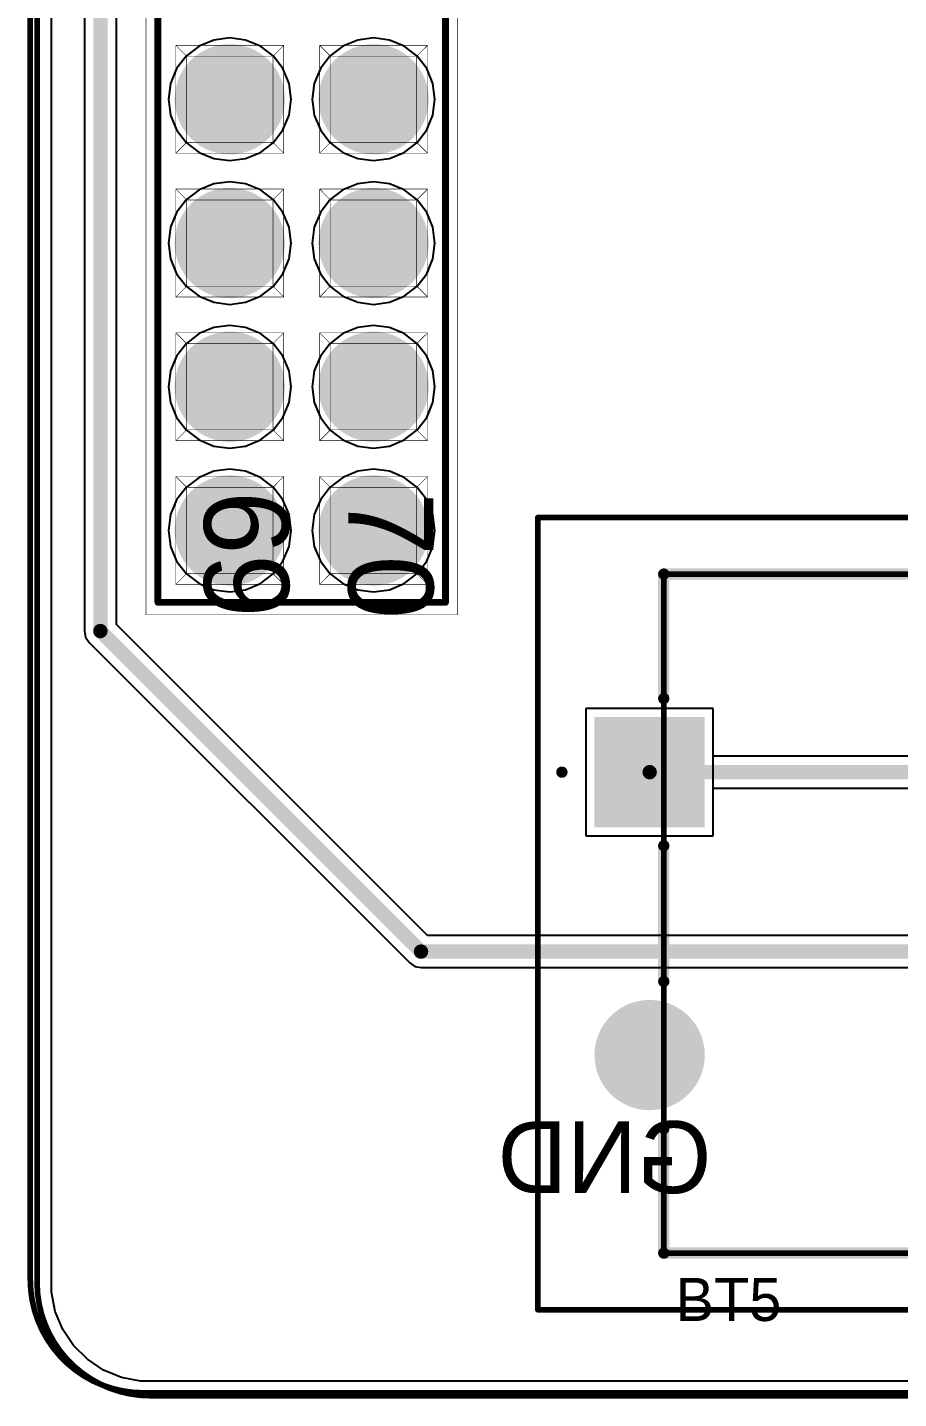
# Model space of a CAD drawing. Header units: millimetres. Extents: x 307 to 423, y 231 to 400.
# Drawn here: x 338.73 to 354.12, y 230.65 to 254.88 of the extents above; entities that cross this region are included whole.
import ezdxf

# ---------------------------------------------------------------- set-up
doc = ezdxf.new("R2010")
doc.units = ezdxf.units.MM
for name, color, linetype in [('BottomLayer', 5, 'Continuous'), ('BottomOverlay', 54, 'Continuous'), ('BottomSolder', 6, 'Continuous'), ('Mechanical1', 6, 'Continuous'), ('Mechanical14', 56, 'Continuous'), ('Mechanical15', 56, 'Continuous'), ('Mechanical16', 56, 'Continuous'), ('Mechanical20', 56, 'Continuous'), ('MidLayer1', 16, 'Continuous'), ('MidLayer2', 76, 'Continuous'), ('MultiLayer', 9, 'Continuous'), ('PadHoleLayer', 156, 'Continuous'), ('TopLayer', 1, 'Continuous'), ('TopOverlay', 2, 'Continuous'), ('TopSolder', 216, 'Continuous')]:
    doc.layers.add(name, color=color, linetype=linetype)

# ---------------------------------------------------------------- blocks, each defined once
blk = doc.blocks.new('CON_SAMTEC_TSW_135_07_X_D_468')
at = {"layer": 'BottomLayer', "const_width": 0.925}
for points in [[(35.098, 1.27, 1), (36.022, 1.27, 1)], [(37.638, 1.27, 1), (38.562, 1.27, 1)], [(40.178, 1.27, 1), (41.102, 1.27, 1)], [(42.718, 1.27, 1), (43.642, 1.27, 1)], [(35.098, -1.27, 1), (36.022, -1.27, 1)], [(37.638, -1.27, 1), (38.562, -1.27, 1)], [(40.178, -1.27, 1), (41.102, -1.27, 1)], [(42.718, -1.27, 1), (43.642, -1.27, 1)]]:
    blk.add_lwpolyline(points, format="xyb", close=True, dxfattribs=at)
at = {"layer": 'BottomSolder', "const_width": 0.975}
for points in [[(35.073, 1.27, 1), (36.047, 1.27, 1)], [(37.613, 1.27, 1), (38.587, 1.27, 1)], [(40.153, 1.27, 1), (41.127, 1.27, 1)], [(42.693, 1.27, 1), (43.667, 1.27, 1)], [(35.073, -1.27, 1), (36.047, -1.27, 1)], [(37.613, -1.27, 1), (38.587, -1.27, 1)], [(40.153, -1.27, 1), (41.127, -1.27, 1)], [(42.693, -1.27, 1), (43.667, -1.27, 1)]]:
    blk.add_lwpolyline(points, format="xyb", close=True, dxfattribs=at)
at = {"layer": 'Mechanical14', "const_width": 0.01}
for points in [[(44.45, 2.54), (-44.45, 2.54)], [(44.45, -2.54), (44.45, 2.54)], [(34.608, 0.318), (34.608, 2.223)], [(34.798, 2.032), (34.608, 2.223)], [(36.513, 2.223), (34.608, 2.223)], [(36.322, 2.032), (36.513, 2.223)], [(36.513, 0.318), (36.513, 2.223)], [(37.147, 0.318), (37.147, 2.223)], [(39.053, 2.223), (37.147, 2.223)], [(37.338, 2.032), (37.147, 2.223)], [(38.862, 2.032), (39.053, 2.223)], [(39.053, 0.318), (39.053, 2.223)], [(39.688, 0.318), (39.688, 2.223)], [(39.878, 2.032), (39.688, 2.223)], [(41.592, 2.223), (39.688, 2.223)], [(41.402, 2.032), (41.592, 2.223)], [(41.592, 0.318), (41.592, 2.223)], [(42.227, 0.318), (42.227, 2.223)], [(44.133, 2.223), (42.227, 2.223)], [(42.418, 2.032), (42.227, 2.223)], [(43.942, 2.032), (44.133, 2.223)], [(44.133, 0.318), (44.133, 2.223)], [(34.798, 0.508), (34.798, 2.032)], [(36.322, 2.032), (34.798, 2.032)], [(36.322, 0.508), (36.322, 2.032)], [(37.338, 0.508), (37.338, 2.032)], [(38.862, 2.032), (37.338, 2.032)], [(38.862, 0.508), (38.862, 2.032)], [(41.402, 2.032), (39.878, 2.032)], [(39.878, 0.508), (39.878, 2.032)], [(41.402, 0.508), (41.402, 2.032)], [(43.942, 2.032), (42.418, 2.032)], [(42.418, 0.508), (42.418, 2.032)], [(43.942, 0.508), (43.942, 2.032)], [(34.608, 0.318), (34.798, 0.508)], [(36.322, 0.508), (34.798, 0.508)], [(36.513, 0.318), (36.322, 0.508)], [(37.147, 0.318), (37.338, 0.508)], [(38.862, 0.508), (37.338, 0.508)], [(39.053, 0.318), (38.862, 0.508)], [(39.688, 0.318), (39.878, 0.508)], [(41.402, 0.508), (39.878, 0.508)], [(41.592, 0.318), (41.402, 0.508)], [(42.227, 0.318), (42.418, 0.508)], [(43.942, 0.508), (42.418, 0.508)], [(44.133, 0.318), (43.942, 0.508)], [(36.513, 0.318), (34.608, 0.318)], [(39.053, 0.318), (37.147, 0.318)], [(41.592, 0.318), (39.688, 0.318)], [(44.133, 0.318), (42.227, 0.318)], [(34.608, -2.223), (34.608, -0.318)], [(34.798, -0.508), (34.608, -0.318)], [(36.513, -0.318), (34.608, -0.318)], [(36.322, -0.508), (36.513, -0.318)], [(36.513, -2.223), (36.513, -0.318)], [(37.147, -2.223), (37.147, -0.318)], [(37.338, -0.508), (37.147, -0.318)], [(39.053, -0.318), (37.147, -0.318)], [(38.862, -0.508), (39.053, -0.318)], [(39.053, -2.223), (39.053, -0.318)], [(39.688, -2.223), (39.688, -0.318)], [(39.878, -0.508), (39.688, -0.318)], [(41.592, -0.318), (39.688, -0.318)], [(41.402, -0.508), (41.592, -0.318)], [(41.592, -2.223), (41.592, -0.318)], [(42.227, -2.223), (42.227, -0.318)], [(42.418, -0.508), (42.227, -0.318)], [(44.133, -0.318), (42.227, -0.318)], [(43.942, -0.508), (44.133, -0.318)], [(44.133, -2.223), (44.133, -0.318)], [(34.798, -2.032), (34.798, -0.508)], [(36.322, -0.508), (34.798, -0.508)], [(36.322, -2.032), (36.322, -0.508)], [(37.338, -2.032), (37.338, -0.508)], [(38.862, -0.508), (37.338, -0.508)], [(38.862, -2.032), (38.862, -0.508)], [(41.402, -0.508), (39.878, -0.508)], [(39.878, -2.032), (39.878, -0.508)], [(41.402, -2.032), (41.402, -0.508)], [(42.418, -2.032), (42.418, -0.508)], [(43.942, -0.508), (42.418, -0.508)], [(43.942, -2.032), (43.942, -0.508)], [(34.608, -2.223), (34.798, -2.032)], [(36.322, -2.032), (34.798, -2.032)], [(36.513, -2.223), (36.322, -2.032)], [(37.147, -2.223), (37.338, -2.032)], [(38.862, -2.032), (37.338, -2.032)], [(39.053, -2.223), (38.862, -2.032)], [(39.688, -2.223), (39.878, -2.032)], [(41.402, -2.032), (39.878, -2.032)], [(41.592, -2.223), (41.402, -2.032)], [(42.227, -2.223), (42.418, -2.032)], [(43.942, -2.032), (42.418, -2.032)], [(44.133, -2.223), (43.942, -2.032)], [(36.513, -2.223), (34.608, -2.223)], [(39.053, -2.223), (37.147, -2.223)], [(41.592, -2.223), (39.688, -2.223)], [(44.133, -2.223), (42.227, -2.223)], [(44.45, -2.54), (-44.45, -2.54)]]:
    blk.add_lwpolyline(points, dxfattribs=at)
at = {"layer": 'Mechanical14', "const_width": 0.005}
for points in [[(44.448, 2.54, 1), (44.452, 2.54, 1)], [(44.448, 2.54, 1), (44.452, 2.54, 1)], [(34.605, 2.223, 1), (34.61, 2.223, 1)], [(34.605, 2.223, 1), (34.61, 2.223, 1)], [(34.605, 2.223, 1), (34.61, 2.223, 1)], [(36.51, 2.223, 1), (36.515, 2.223, 1)], [(36.51, 2.223, 1), (36.515, 2.223, 1)], [(36.51, 2.223, 1), (36.515, 2.223, 1)], [(37.145, 2.223, 1), (37.15, 2.223, 1)], [(37.145, 2.223, 1), (37.15, 2.223, 1)], [(37.145, 2.223, 1), (37.15, 2.223, 1)], [(39.05, 2.223, 1), (39.055, 2.223, 1)], [(39.05, 2.223, 1), (39.055, 2.223, 1)], [(39.05, 2.223, 1), (39.055, 2.223, 1)], [(39.685, 2.223, 1), (39.69, 2.223, 1)], [(39.685, 2.223, 1), (39.69, 2.223, 1)], [(39.685, 2.223, 1), (39.69, 2.223, 1)], [(41.59, 2.223, 1), (41.595, 2.223, 1)], [(41.59, 2.223, 1), (41.595, 2.223, 1)], [(41.59, 2.223, 1), (41.595, 2.223, 1)], [(42.225, 2.223, 1), (42.23, 2.223, 1)], [(42.225, 2.223, 1), (42.23, 2.223, 1)], [(42.225, 2.223, 1), (42.23, 2.223, 1)], [(44.13, 2.223, 1), (44.135, 2.223, 1)], [(44.13, 2.223, 1), (44.135, 2.223, 1)], [(44.13, 2.223, 1), (44.135, 2.223, 1)], [(34.796, 2.032, 1), (34.8, 2.032, 1)], [(34.796, 2.032, 1), (34.8, 2.032, 1)], [(34.796, 2.032, 1), (34.8, 2.032, 1)], [(36.32, 2.032, 1), (36.324, 2.032, 1)], [(36.32, 2.032, 1), (36.324, 2.032, 1)], [(36.32, 2.032, 1), (36.324, 2.032, 1)], [(37.336, 2.032, 1), (37.34, 2.032, 1)], [(37.336, 2.032, 1), (37.34, 2.032, 1)], [(37.336, 2.032, 1), (37.34, 2.032, 1)], [(38.86, 2.032, 1), (38.864, 2.032, 1)], [(38.86, 2.032, 1), (38.864, 2.032, 1)], [(38.86, 2.032, 1), (38.864, 2.032, 1)], [(39.876, 2.032, 1), (39.88, 2.032, 1)], [(39.876, 2.032, 1), (39.88, 2.032, 1)], [(39.876, 2.032, 1), (39.88, 2.032, 1)], [(41.4, 2.032, 1), (41.404, 2.032, 1)], [(41.4, 2.032, 1), (41.404, 2.032, 1)], [(41.4, 2.032, 1), (41.404, 2.032, 1)], [(42.416, 2.032, 1), (42.42, 2.032, 1)], [(42.416, 2.032, 1), (42.42, 2.032, 1)], [(42.416, 2.032, 1), (42.42, 2.032, 1)], [(43.94, 2.032, 1), (43.944, 2.032, 1)], [(43.94, 2.032, 1), (43.944, 2.032, 1)], [(43.94, 2.032, 1), (43.944, 2.032, 1)], [(34.796, 0.508, 1), (34.8, 0.508, 1)], [(34.796, 0.508, 1), (34.8, 0.508, 1)], [(34.796, 0.508, 1), (34.8, 0.508, 1)], [(36.32, 0.508, 1), (36.324, 0.508, 1)], [(36.32, 0.508, 1), (36.324, 0.508, 1)], [(36.32, 0.508, 1), (36.324, 0.508, 1)], [(37.336, 0.508, 1), (37.34, 0.508, 1)], [(37.336, 0.508, 1), (37.34, 0.508, 1)], [(37.336, 0.508, 1), (37.34, 0.508, 1)], [(38.86, 0.508, 1), (38.864, 0.508, 1)], [(38.86, 0.508, 1), (38.864, 0.508, 1)], [(38.86, 0.508, 1), (38.864, 0.508, 1)], [(39.876, 0.508, 1), (39.88, 0.508, 1)], [(39.876, 0.508, 1), (39.88, 0.508, 1)], [(39.876, 0.508, 1), (39.88, 0.508, 1)], [(41.4, 0.508, 1), (41.404, 0.508, 1)], [(41.4, 0.508, 1), (41.404, 0.508, 1)], [(41.4, 0.508, 1), (41.404, 0.508, 1)], [(42.416, 0.508, 1), (42.42, 0.508, 1)], [(42.416, 0.508, 1), (42.42, 0.508, 1)], [(42.416, 0.508, 1), (42.42, 0.508, 1)], [(43.94, 0.508, 1), (43.944, 0.508, 1)], [(43.94, 0.508, 1), (43.944, 0.508, 1)], [(43.94, 0.508, 1), (43.944, 0.508, 1)], [(34.605, 0.318, 1), (34.61, 0.318, 1)], [(34.605, 0.318, 1), (34.61, 0.318, 1)], [(34.605, 0.318, 1), (34.61, 0.318, 1)], [(36.51, 0.318, 1), (36.515, 0.318, 1)], [(36.51, 0.318, 1), (36.515, 0.318, 1)], [(36.51, 0.318, 1), (36.515, 0.318, 1)], [(37.145, 0.318, 1), (37.15, 0.318, 1)], [(37.145, 0.318, 1), (37.15, 0.318, 1)], [(37.145, 0.318, 1), (37.15, 0.318, 1)], [(39.05, 0.318, 1), (39.055, 0.318, 1)], [(39.05, 0.318, 1), (39.055, 0.318, 1)], [(39.05, 0.318, 1), (39.055, 0.318, 1)], [(39.685, 0.318, 1), (39.69, 0.318, 1)], [(39.685, 0.318, 1), (39.69, 0.318, 1)], [(39.685, 0.318, 1), (39.69, 0.318, 1)], [(41.59, 0.318, 1), (41.595, 0.318, 1)], [(41.59, 0.318, 1), (41.595, 0.318, 1)], [(41.59, 0.318, 1), (41.595, 0.318, 1)], [(42.225, 0.318, 1), (42.23, 0.318, 1)], [(42.225, 0.318, 1), (42.23, 0.318, 1)], [(42.225, 0.318, 1), (42.23, 0.318, 1)], [(44.13, 0.318, 1), (44.135, 0.318, 1)], [(44.13, 0.318, 1), (44.135, 0.318, 1)], [(44.13, 0.318, 1), (44.135, 0.318, 1)], [(34.605, -0.318, 1), (34.61, -0.318, 1)], [(34.605, -0.318, 1), (34.61, -0.318, 1)], [(34.605, -0.318, 1), (34.61, -0.318, 1)], [(36.51, -0.318, 1), (36.515, -0.318, 1)], [(36.51, -0.318, 1), (36.515, -0.318, 1)], [(36.51, -0.318, 1), (36.515, -0.318, 1)], [(37.145, -0.318, 1), (37.15, -0.318, 1)], [(37.145, -0.318, 1), (37.15, -0.318, 1)], [(37.145, -0.318, 1), (37.15, -0.318, 1)], [(39.05, -0.318, 1), (39.055, -0.318, 1)], [(39.05, -0.318, 1), (39.055, -0.318, 1)], [(39.05, -0.318, 1), (39.055, -0.318, 1)], [(39.685, -0.318, 1), (39.69, -0.318, 1)], [(39.685, -0.318, 1), (39.69, -0.318, 1)], [(39.685, -0.318, 1), (39.69, -0.318, 1)], [(41.59, -0.318, 1), (41.595, -0.318, 1)], [(41.59, -0.318, 1), (41.595, -0.318, 1)], [(41.59, -0.318, 1), (41.595, -0.318, 1)], [(42.225, -0.318, 1), (42.23, -0.318, 1)], [(42.225, -0.318, 1), (42.23, -0.318, 1)], [(42.225, -0.318, 1), (42.23, -0.318, 1)], [(44.13, -0.318, 1), (44.135, -0.318, 1)], [(44.13, -0.318, 1), (44.135, -0.318, 1)], [(44.13, -0.318, 1), (44.135, -0.318, 1)], [(34.796, -0.508, 1), (34.8, -0.508, 1)], [(34.796, -0.508, 1), (34.8, -0.508, 1)], [(34.796, -0.508, 1), (34.8, -0.508, 1)], [(36.32, -0.508, 1), (36.324, -0.508, 1)], [(36.32, -0.508, 1), (36.324, -0.508, 1)], [(36.32, -0.508, 1), (36.324, -0.508, 1)], [(37.336, -0.508, 1), (37.34, -0.508, 1)], [(37.336, -0.508, 1), (37.34, -0.508, 1)], [(37.336, -0.508, 1), (37.34, -0.508, 1)], [(38.86, -0.508, 1), (38.864, -0.508, 1)], [(38.86, -0.508, 1), (38.864, -0.508, 1)], [(38.86, -0.508, 1), (38.864, -0.508, 1)], [(39.876, -0.508, 1), (39.88, -0.508, 1)], [(39.876, -0.508, 1), (39.88, -0.508, 1)], [(39.876, -0.508, 1), (39.88, -0.508, 1)], [(41.4, -0.508, 1), (41.404, -0.508, 1)], [(41.4, -0.508, 1), (41.404, -0.508, 1)], [(41.4, -0.508, 1), (41.404, -0.508, 1)], [(42.416, -0.508, 1), (42.42, -0.508, 1)], [(42.416, -0.508, 1), (42.42, -0.508, 1)], [(42.416, -0.508, 1), (42.42, -0.508, 1)], [(43.94, -0.508, 1), (43.944, -0.508, 1)], [(43.94, -0.508, 1), (43.944, -0.508, 1)], [(43.94, -0.508, 1), (43.944, -0.508, 1)], [(34.796, -2.032, 1), (34.8, -2.032, 1)], [(34.796, -2.032, 1), (34.8, -2.032, 1)], [(34.796, -2.032, 1), (34.8, -2.032, 1)], [(36.32, -2.032, 1), (36.324, -2.032, 1)], [(36.32, -2.032, 1), (36.324, -2.032, 1)], [(36.32, -2.032, 1), (36.324, -2.032, 1)], [(37.336, -2.032, 1), (37.34, -2.032, 1)], [(37.336, -2.032, 1), (37.34, -2.032, 1)], [(37.336, -2.032, 1), (37.34, -2.032, 1)], [(38.86, -2.032, 1), (38.864, -2.032, 1)], [(38.86, -2.032, 1), (38.864, -2.032, 1)], [(38.86, -2.032, 1), (38.864, -2.032, 1)], [(39.876, -2.032, 1), (39.88, -2.032, 1)], [(39.876, -2.032, 1), (39.88, -2.032, 1)], [(39.876, -2.032, 1), (39.88, -2.032, 1)], [(41.4, -2.032, 1), (41.404, -2.032, 1)], [(41.4, -2.032, 1), (41.404, -2.032, 1)], [(41.4, -2.032, 1), (41.404, -2.032, 1)], [(42.416, -2.032, 1), (42.42, -2.032, 1)], [(42.416, -2.032, 1), (42.42, -2.032, 1)], [(42.416, -2.032, 1), (42.42, -2.032, 1)], [(43.94, -2.032, 1), (43.944, -2.032, 1)], [(43.94, -2.032, 1), (43.944, -2.032, 1)], [(43.94, -2.032, 1), (43.944, -2.032, 1)], [(34.605, -2.223, 1), (34.61, -2.223, 1)], [(34.605, -2.223, 1), (34.61, -2.223, 1)], [(34.605, -2.223, 1), (34.61, -2.223, 1)], [(36.51, -2.223, 1), (36.515, -2.223, 1)], [(36.51, -2.223, 1), (36.515, -2.223, 1)], [(36.51, -2.223, 1), (36.515, -2.223, 1)], [(37.145, -2.223, 1), (37.15, -2.223, 1)], [(37.145, -2.223, 1), (37.15, -2.223, 1)], [(37.145, -2.223, 1), (37.15, -2.223, 1)], [(39.05, -2.223, 1), (39.055, -2.223, 1)], [(39.05, -2.223, 1), (39.055, -2.223, 1)], [(39.05, -2.223, 1), (39.055, -2.223, 1)], [(39.685, -2.223, 1), (39.69, -2.223, 1)], [(39.685, -2.223, 1), (39.69, -2.223, 1)], [(39.685, -2.223, 1), (39.69, -2.223, 1)], [(41.59, -2.223, 1), (41.595, -2.223, 1)], [(41.59, -2.223, 1), (41.595, -2.223, 1)], [(41.59, -2.223, 1), (41.595, -2.223, 1)], [(42.225, -2.223, 1), (42.23, -2.223, 1)], [(42.225, -2.223, 1), (42.23, -2.223, 1)], [(42.225, -2.223, 1), (42.23, -2.223, 1)], [(44.13, -2.223, 1), (44.135, -2.223, 1)], [(44.13, -2.223, 1), (44.135, -2.223, 1)], [(44.13, -2.223, 1), (44.135, -2.223, 1)], [(44.448, -2.54, 1), (44.452, -2.54, 1)], [(44.448, -2.54, 1), (44.452, -2.54, 1)]]:
    blk.add_lwpolyline(points, format="xyb", close=True, dxfattribs=at)
at = {"layer": 'Mechanical16', "const_width": 0.01}
for points in [[(44.67, 2.75), (-44.67, 2.75)], [(44.67, -2.75), (44.67, 2.75)], [(44.67, -2.75), (-44.67, -2.75)]]:
    blk.add_lwpolyline(points, dxfattribs=at)
at = {"layer": 'Mechanical16', "const_width": 0.005}
for points in [[(44.668, 2.75, 1), (44.672, 2.75, 1)], [(44.668, 2.75, 1), (44.672, 2.75, 1)], [(44.668, -2.75, 1), (44.672, -2.75, 1)], [(44.668, -2.75, 1), (44.672, -2.75, 1)]]:
    blk.add_lwpolyline(points, format="xyb", close=True, dxfattribs=at)
at = {"layer": 'MidLayer1', "const_width": 0.925}
for points in [[(35.098, 1.27, 1), (36.022, 1.27, 1)], [(37.638, 1.27, 1), (38.562, 1.27, 1)], [(40.178, 1.27, 1), (41.102, 1.27, 1)], [(42.718, 1.27, 1), (43.642, 1.27, 1)], [(35.098, -1.27, 1), (36.022, -1.27, 1)], [(37.638, -1.27, 1), (38.562, -1.27, 1)], [(40.178, -1.27, 1), (41.102, -1.27, 1)], [(42.718, -1.27, 1), (43.642, -1.27, 1)]]:
    blk.add_lwpolyline(points, format="xyb", close=True, dxfattribs=at)
at = {"layer": 'MidLayer2', "const_width": 0.925}
for points in [[(35.098, 1.27, 1), (36.022, 1.27, 1)], [(37.638, 1.27, 1), (38.562, 1.27, 1)], [(40.178, 1.27, 1), (41.102, 1.27, 1)], [(42.718, 1.27, 1), (43.642, 1.27, 1)], [(35.098, -1.27, 1), (36.022, -1.27, 1)], [(37.638, -1.27, 1), (38.562, -1.27, 1)], [(40.178, -1.27, 1), (41.102, -1.27, 1)], [(42.718, -1.27, 1), (43.642, -1.27, 1)]]:
    blk.add_lwpolyline(points, format="xyb", close=True, dxfattribs=at)
at = {"layer": 'MultiLayer', "const_width": 0.925}
for points in [[(35.098, 1.27, 1), (36.022, 1.27, 1)], [(37.638, 1.27, 1), (38.562, 1.27, 1)], [(40.178, 1.27, 1), (41.102, 1.27, 1)], [(42.718, 1.27, 1), (43.642, 1.27, 1)], [(35.098, -1.27, 1), (36.022, -1.27, 1)], [(37.638, -1.27, 1), (38.562, -1.27, 1)], [(40.178, -1.27, 1), (41.102, -1.27, 1)], [(42.718, -1.27, 1), (43.642, -1.27, 1)]]:
    blk.add_lwpolyline(points, format="xyb", close=True, dxfattribs=at)
at = {"layer": 'PadHoleLayer', "const_width": 0.5}
for points in [[(35.31, 1.27, 1), (35.81, 1.27, 1)], [(37.85, 1.27, 1), (38.35, 1.27, 1)], [(40.39, 1.27, 1), (40.89, 1.27, 1)], [(42.93, 1.27, 1), (43.43, 1.27, 1)], [(35.31, -1.27, 1), (35.81, -1.27, 1)], [(37.85, -1.27, 1), (38.35, -1.27, 1)], [(40.39, -1.27, 1), (40.89, -1.27, 1)], [(42.93, -1.27, 1), (43.43, -1.27, 1)]]:
    blk.add_lwpolyline(points, format="xyb", close=True, dxfattribs=at)
at = {"layer": 'TopLayer', "const_width": 0.925}
for points in [[(35.098, 1.27, 1), (36.022, 1.27, 1)], [(37.638, 1.27, 1), (38.562, 1.27, 1)], [(40.178, 1.27, 1), (41.102, 1.27, 1)], [(42.718, 1.27, 1), (43.642, 1.27, 1)], [(35.098, -1.27, 1), (36.022, -1.27, 1)], [(37.638, -1.27, 1), (38.562, -1.27, 1)], [(40.178, -1.27, 1), (41.102, -1.27, 1)], [(42.718, -1.27, 1), (43.642, -1.27, 1)]]:
    blk.add_lwpolyline(points, format="xyb", close=True, dxfattribs=at)
at = {"layer": 'TopOverlay', "const_width": 0.12}
for points in [[(44.45, 2.54), (-44.45, 2.54)], [(44.45, -2.54), (44.45, 2.54)], [(44.45, -2.54), (-44.45, -2.54)]]:
    blk.add_lwpolyline(points, dxfattribs=at)
at = {"layer": 'TopOverlay', "const_width": 0.06}
for points in [[(44.42, 2.54, 1), (44.48, 2.54, 1)], [(44.42, 2.54, 1), (44.48, 2.54, 1)], [(44.42, -2.54, 1), (44.48, -2.54, 1)], [(44.42, -2.54, 1), (44.48, -2.54, 1)]]:
    blk.add_lwpolyline(points, format="xyb", close=True, dxfattribs=at)
at = {"layer": 'TopSolder', "const_width": 0.975}
for points in [[(35.073, 1.27, 1), (36.047, 1.27, 1)], [(37.613, 1.27, 1), (38.587, 1.27, 1)], [(40.153, 1.27, 1), (41.127, 1.27, 1)], [(42.693, 1.27, 1), (43.667, 1.27, 1)], [(35.073, -1.27, 1), (36.047, -1.27, 1)], [(37.613, -1.27, 1), (38.587, -1.27, 1)], [(40.153, -1.27, 1), (41.127, -1.27, 1)], [(42.693, -1.27, 1), (43.667, -1.27, 1)]]:
    blk.add_lwpolyline(points, format="xyb", close=True, dxfattribs=at)
at = {"layer": 'Mechanical14'}
for s, p in [('70', (42.51, 0.825)), ('69', (42.485, -1.725))]:
    blk.add_text(s, height=1.5, dxfattribs=at).set_placement(p)
blk = doc.blocks.new('TS14121260BK260SCRD_476')
at = {"layer": 'BottomLayer', "const_width": 0.975}
blk.add_lwpolyline([(-0.487, -5, 1), (0.487, -5, 1)], format="xyb", close=True, dxfattribs=at)
at = {"layer": 'BottomLayer'}
blk.add_solid([(-0.975, -0.975), (0.975, -0.975), (-0.975, 0.975), (0.975, 0.975)], dxfattribs=at)
at = {"layer": 'BottomSolder', "const_width": 0.975}
blk.add_lwpolyline([(-0.487, -5, 1), (0.487, -5, 1)], format="xyb", close=True, dxfattribs=at)
at = {"layer": 'BottomSolder'}
blk.add_solid([(-0.975, -0.975), (0.975, -0.975), (-0.975, 0.975), (0.975, 0.975)], dxfattribs=at)
at = {"layer": 'Mechanical15', "const_width": 0.1}
for points in [[(0.25, -8.5), (0.25, 3.5)], [(0.25, 3.5), (12.25, 3.5)], [(0.25, -8.5), (12.25, -8.5)]]:
    blk.add_lwpolyline(points, dxfattribs=at)
at = {"layer": 'Mechanical15', "const_width": 0.05}
for points in [[(0.225, 3.5, 1), (0.275, 3.5, 1)], [(0.225, 3.5, 1), (0.275, 3.5, 1)], [(0.225, -8.5, 1), (0.275, -8.5, 1)], [(0.225, -8.5, 1), (0.275, -8.5, 1)]]:
    blk.add_lwpolyline(points, format="xyb", close=True, dxfattribs=at)
at = {"layer": 'Mechanical20', "const_width": 0.1}
for points in [[(-1.975, -9.5), (-1.975, 4.5)], [(-1.975, 4.5), (14.475, 4.5)], [(-1.975, -9.5), (14.475, -9.5)]]:
    blk.add_lwpolyline(points, dxfattribs=at)
at = {"layer": 'Mechanical20', "const_width": 0.05}
for points in [[(-2, 4.5, 1), (-1.95, 4.5, 1)], [(-2, 4.5, 1), (-1.95, 4.5, 1)], [(-2, -9.5, 1), (-1.95, -9.5, 1)], [(-2, -9.5, 1), (-1.95, -9.5, 1)]]:
    blk.add_lwpolyline(points, format="xyb", close=True, dxfattribs=at)
at = {"layer": 'MidLayer1', "const_width": 0.975}
blk.add_lwpolyline([(-0.487, -5, 1), (0.487, -5, 1)], format="xyb", close=True, dxfattribs=at)
at = {"layer": 'MidLayer1'}
blk.add_solid([(-0.975, -0.975), (0.975, -0.975), (-0.975, 0.975), (0.975, 0.975)], dxfattribs=at)
at = {"layer": 'MidLayer2', "const_width": 0.975}
blk.add_lwpolyline([(-0.487, -5, 1), (0.487, -5, 1)], format="xyb", close=True, dxfattribs=at)
at = {"layer": 'MidLayer2'}
blk.add_solid([(-0.975, -0.975), (0.975, -0.975), (-0.975, 0.975), (0.975, 0.975)], dxfattribs=at)
at = {"layer": 'MultiLayer', "const_width": 0.975}
blk.add_lwpolyline([(-0.487, -5, 1), (0.487, -5, 1)], format="xyb", close=True, dxfattribs=at)
at = {"layer": 'MultiLayer'}
blk.add_solid([(-0.975, -0.975), (0.975, -0.975), (-0.975, 0.975), (0.975, 0.975)], dxfattribs=at)
at = {"layer": 'PadHoleLayer', "const_width": 0.65}
for points in [[(-0.325, 0, 1), (0.325, 0, 1)], [(-0.325, -5, 1), (0.325, -5, 1)]]:
    blk.add_lwpolyline(points, format="xyb", close=True, dxfattribs=at)
at = {"layer": 'TopLayer', "const_width": 0.975}
blk.add_lwpolyline([(-0.487, -5, 1), (0.487, -5, 1)], format="xyb", close=True, dxfattribs=at)
at = {"layer": 'TopLayer'}
blk.add_solid([(-0.975, -0.975), (0.975, -0.975), (-0.975, 0.975), (0.975, 0.975)], dxfattribs=at)
at = {"layer": 'TopOverlay', "const_width": 0.2}
for points in [[(0.25, 1.3), (0.25, 3.5)], [(0.25, 3.5), (12.25, 3.5)], [(0.25, -3.7), (0.25, -1.3)], [(0.25, -8.5), (0.25, -6.3)], [(0.25, -8.5), (12.25, -8.5)]]:
    blk.add_lwpolyline(points, dxfattribs=at)
at = {"layer": 'TopOverlay'}
for points, const_width in [([(0.2, 3.5, 1), (0.3, 3.5, 1)], 0.1), ([(0.2, 3.5, 1), (0.3, 3.5, 1)], 0.1), ([(0.2, 1.3, 1), (0.3, 1.3, 1)], 0.1), ([(-1.625, 0, 1), (-1.575, 0, 1)], 0.05), ([(-1.625, 0, 1), (-1.575, 0, 1)], 0.05), ([(-1.525, 0, 1), (-1.475, 0, 1)], 0.05), ([(-1.525, 0, 1), (-1.475, 0, 1)], 0.05), ([(0.2, -1.3, 1), (0.3, -1.3, 1)], 0.1), ([(0.2, -3.7, 1), (0.3, -3.7, 1)], 0.1), ([(0.2, -6.3, 1), (0.3, -6.3, 1)], 0.1), ([(0.2, -8.5, 1), (0.3, -8.5, 1)], 0.1), ([(0.2, -8.5, 1), (0.3, -8.5, 1)], 0.1)]:
    blk.add_lwpolyline(points, format="xyb", close=True, dxfattribs=dict(at, const_width=const_width))
at = {"layer": 'TopOverlay', "const_width": 0.1}
for points in [[(-1.6, 0, -1), (-1.5, 0)], [(-1.5, 0, -1), (-1.6, 0)]]:
    blk.add_lwpolyline(points, format="xyb", dxfattribs=at)
at = {"layer": 'TopSolder', "const_width": 0.975}
blk.add_lwpolyline([(-0.487, -5, 1), (0.487, -5, 1)], format="xyb", close=True, dxfattribs=at)
at = {"layer": 'TopSolder'}
blk.add_solid([(-0.975, -0.975), (0.975, -0.975), (-0.975, 0.975), (0.975, 0.975)], dxfattribs=at)

msp = doc.modelspace()

# ---------------------------------------------------------------- linework, layer by layer
at = {"layer": 'BottomLayer'}
for p, q in [((339.155, 232.696), (339.155, 362.036)), ((342.304, 254.691), (342.023, 254.654)), ((342.584, 254.654), (342.304, 254.691)), ((344.844, 254.691), (344.563, 254.654)), ((345.124, 254.654), (344.844, 254.691)), ((341.761, 254.546), (341.537, 254.373)), ((342.023, 254.654), (341.761, 254.546)), ((342.846, 254.546), (342.584, 254.654)), ((343.07, 254.373), (342.846, 254.546)), ((344.301, 254.546), (344.077, 254.373)), ((344.563, 254.654), (344.301, 254.546)), ((345.386, 254.546), (345.124, 254.654)), ((345.61, 254.373), (345.386, 254.546)), ((341.537, 254.373), (341.365, 254.149)), ((343.243, 254.149), (343.07, 254.373)), ((344.077, 254.373), (343.905, 254.149)), ((345.783, 254.149), (345.61, 254.373)), ((341.365, 254.149), (341.256, 253.887)), ((343.351, 253.887), (343.243, 254.149)), ((343.905, 254.149), (343.796, 253.887)), ((345.891, 253.887), (345.783, 254.149)), ((341.256, 253.887), (341.219, 253.607)), ((343.388, 253.607), (343.351, 253.887)), ((343.796, 253.887), (343.759, 253.607)), ((345.928, 253.607), (345.891, 253.887)), ((341.219, 253.607), (341.256, 253.326)), ((343.351, 253.326), (343.388, 253.607)), ((343.759, 253.607), (343.796, 253.326)), ((345.891, 253.326), (345.928, 253.607)), ((341.256, 253.326), (341.365, 253.065)), ((343.243, 253.065), (343.351, 253.326)), ((343.796, 253.326), (343.905, 253.065)), ((345.783, 253.065), (345.891, 253.326)), ((341.365, 253.065), (341.537, 252.84)), ((343.07, 252.84), (343.243, 253.065)), ((343.905, 253.065), (344.077, 252.84)), ((345.61, 252.84), (345.783, 253.065)), ((341.537, 252.84), (341.761, 252.668)), ((342.846, 252.668), (343.07, 252.84)), ((344.077, 252.84), (344.301, 252.668)), ((345.386, 252.668), (345.61, 252.84)), ((341.761, 252.668), (342.023, 252.559)), ((342.023, 252.559), (342.304, 252.523)), ((342.304, 252.523), (342.584, 252.559)), ((342.584, 252.559), (342.846, 252.668)), ((344.301, 252.668), (344.563, 252.559)), ((344.563, 252.559), (344.844, 252.523)), ((344.844, 252.523), (345.124, 252.559)), ((345.124, 252.559), (345.386, 252.668)), ((341.761, 252.006), (341.537, 251.833)), ((342.023, 252.114), (341.761, 252.006)), ((342.304, 252.151), (342.023, 252.114)), ((342.584, 252.114), (342.304, 252.151)), ((342.846, 252.006), (342.584, 252.114)), ((343.07, 251.833), (342.846, 252.006)), ((344.301, 252.006), (344.077, 251.833)), ((344.563, 252.114), (344.301, 252.006)), ((344.844, 252.151), (344.563, 252.114)), ((345.124, 252.114), (344.844, 252.151)), ((345.386, 252.006), (345.124, 252.114)), ((345.61, 251.833), (345.386, 252.006)), ((341.537, 251.833), (341.365, 251.609)), ((343.243, 251.609), (343.07, 251.833)), ((344.077, 251.833), (343.905, 251.609)), ((345.783, 251.609), (345.61, 251.833)), ((341.365, 251.609), (341.256, 251.347)), ((343.351, 251.347), (343.243, 251.609)), ((343.905, 251.609), (343.796, 251.347)), ((345.891, 251.347), (345.783, 251.609)), ((341.256, 251.347), (341.219, 251.067)), ((343.388, 251.067), (343.351, 251.347)), ((343.796, 251.347), (343.759, 251.067)), ((345.928, 251.067), (345.891, 251.347)), ((341.219, 251.067), (341.256, 250.786)), ((343.351, 250.786), (343.388, 251.067)), ((343.759, 251.067), (343.796, 250.786)), ((345.891, 250.786), (345.928, 251.067)), ((341.256, 250.786), (341.365, 250.525)), ((343.243, 250.525), (343.351, 250.786)), ((343.796, 250.786), (343.905, 250.525)), ((345.783, 250.525), (345.891, 250.786)), ((341.365, 250.525), (341.537, 250.3)), ((343.07, 250.3), (343.243, 250.525)), ((343.905, 250.525), (344.077, 250.3)), ((345.61, 250.3), (345.783, 250.525)), ((341.537, 250.3), (341.761, 250.128)), ((341.761, 250.128), (342.023, 250.019)), ((342.584, 250.019), (342.846, 250.128)), ((342.846, 250.128), (343.07, 250.3)), ((344.077, 250.3), (344.301, 250.128)), ((344.301, 250.128), (344.563, 250.019)), ((345.124, 250.019), (345.386, 250.128)), ((345.386, 250.128), (345.61, 250.3)), ((342.023, 250.019), (342.304, 249.983)), ((342.304, 249.983), (342.584, 250.019)), ((344.563, 250.019), (344.844, 249.983)), ((344.844, 249.983), (345.124, 250.019)), ((342.304, 249.611), (342.023, 249.574)), ((342.584, 249.574), (342.304, 249.611)), ((344.844, 249.611), (344.563, 249.574)), ((345.124, 249.574), (344.844, 249.611)), ((341.761, 249.466), (341.537, 249.293)), ((342.023, 249.574), (341.761, 249.466)), ((342.846, 249.466), (342.584, 249.574)), ((343.07, 249.293), (342.846, 249.466)), ((344.301, 249.466), (344.077, 249.293)), ((344.563, 249.574), (344.301, 249.466)), ((345.386, 249.466), (345.124, 249.574)), ((345.61, 249.293), (345.386, 249.466)), ((341.537, 249.293), (341.365, 249.069)), ((343.243, 249.069), (343.07, 249.293)), ((344.077, 249.293), (343.905, 249.069)), ((345.783, 249.069), (345.61, 249.293)), ((341.365, 249.069), (341.256, 248.807)), ((343.351, 248.807), (343.243, 249.069)), ((343.905, 249.069), (343.796, 248.807)), ((345.891, 248.807), (345.783, 249.069)), ((341.256, 248.807), (341.219, 248.527)), ((343.388, 248.527), (343.351, 248.807)), ((343.796, 248.807), (343.759, 248.527)), ((345.928, 248.527), (345.891, 248.807)), ((341.219, 248.527), (341.256, 248.246)), ((343.351, 248.246), (343.388, 248.527)), ((343.759, 248.527), (343.796, 248.246)), ((345.891, 248.246), (345.928, 248.527)), ((341.256, 248.246), (341.365, 247.985)), ((343.243, 247.985), (343.351, 248.246)), ((343.796, 248.246), (343.905, 247.985)), ((345.783, 247.985), (345.891, 248.246)), ((341.365, 247.985), (341.537, 247.76)), ((343.07, 247.76), (343.243, 247.985)), ((343.905, 247.985), (344.077, 247.76)), ((345.61, 247.76), (345.783, 247.985)), ((341.537, 247.76), (341.761, 247.588)), ((342.846, 247.588), (343.07, 247.76)), ((344.077, 247.76), (344.301, 247.588)), ((345.386, 247.588), (345.61, 247.76)), ((341.761, 247.588), (342.023, 247.479)), ((342.023, 247.479), (342.304, 247.443)), ((342.304, 247.443), (342.584, 247.479)), ((342.584, 247.479), (342.846, 247.588)), ((344.301, 247.588), (344.563, 247.479)), ((344.563, 247.479), (344.844, 247.443)), ((344.844, 247.443), (345.124, 247.479)), ((345.124, 247.479), (345.386, 247.588)), ((341.761, 246.926), (341.537, 246.753)), ((342.023, 247.034), (341.761, 246.926)), ((342.304, 247.071), (342.023, 247.034)), ((342.584, 247.034), (342.304, 247.071)), ((342.846, 246.926), (342.584, 247.034)), ((343.07, 246.753), (342.846, 246.926)), ((344.301, 246.926), (344.077, 246.753)), ((344.563, 247.034), (344.301, 246.926)), ((344.844, 247.071), (344.563, 247.034)), ((345.124, 247.034), (344.844, 247.071)), ((345.386, 246.926), (345.124, 247.034)), ((345.61, 246.753), (345.386, 246.926)), ((341.537, 246.753), (341.365, 246.529)), ((343.243, 246.529), (343.07, 246.753)), ((344.077, 246.753), (343.905, 246.529)), ((345.783, 246.529), (345.61, 246.753)), ((341.365, 246.529), (341.256, 246.267)), ((343.351, 246.267), (343.243, 246.529)), ((343.905, 246.529), (343.796, 246.267)), ((345.891, 246.267), (345.783, 246.529)), ((341.256, 246.267), (341.219, 245.987)), ((343.388, 245.987), (343.351, 246.267)), ((343.796, 246.267), (343.759, 245.987)), ((345.928, 245.987), (345.891, 246.267)), ((341.219, 245.987), (341.256, 245.706)), ((343.351, 245.706), (343.388, 245.987)), ((343.759, 245.987), (343.796, 245.706)), ((345.891, 245.706), (345.928, 245.987)), ((341.256, 245.706), (341.365, 245.445)), ((343.243, 245.445), (343.351, 245.706)), ((343.796, 245.706), (343.905, 245.445)), ((345.783, 245.445), (345.891, 245.706)), ((341.365, 245.445), (341.537, 245.22)), ((341.537, 245.22), (341.761, 245.048)), ((342.846, 245.048), (343.07, 245.22)), ((343.07, 245.22), (343.243, 245.445)), ((343.905, 245.445), (344.077, 245.22)), ((344.077, 245.22), (344.301, 245.048)), ((345.386, 245.048), (345.61, 245.22)), ((345.61, 245.22), (345.783, 245.445)), ((341.761, 245.048), (342.023, 244.939)), ((342.584, 244.939), (342.846, 245.048)), ((344.301, 245.048), (344.563, 244.939)), ((345.124, 244.939), (345.386, 245.048)), ((342.023, 244.939), (342.304, 244.903)), ((342.304, 244.903), (342.584, 244.939)), ((344.563, 244.939), (344.844, 244.903)), ((344.844, 244.903), (345.124, 244.939)), ((350.845, 242.841), (348.595, 242.841)), ((348.595, 242.841), (348.595, 240.591)), ((350.845, 240.591), (350.845, 242.841)), ((348.595, 240.591), (350.845, 240.591)), ((339.155, 232.524), (339.155, 232.696)), ((339.222, 232.187), (339.155, 232.524)), ((339.353, 231.869), (339.222, 232.187)), ((339.544, 231.584), (339.353, 231.869)), ((339.788, 231.34), (339.544, 231.584)), ((340.073, 231.149), (339.788, 231.34)), ((340.391, 231.018), (340.073, 231.149)), ((340.728, 230.951), (340.391, 231.018)), ((376.269, 230.951), (340.728, 230.951))]:
    msp.add_line(p, q, dxfattribs=at)
at = {"layer": 'Mechanical1', "const_width": 0.1}
for points in [[(338.78, 232.747), (338.78, 362.087)], [(338.9, 232.696), (338.9, 362.036)], [(340.78, 230.747), (376.148, 230.747)], [(340.9, 230.696), (376.269, 230.696)]]:
    msp.add_lwpolyline(points, dxfattribs=at)
at = {"layer": 'Mechanical1', "const_width": 0.05}
for points in [[(338.755, 232.747, 1), (338.805, 232.747, 1)], [(338.755, 232.747, 1), (338.805, 232.747, 1)], [(338.875, 232.696, 1), (338.925, 232.696, 1)], [(338.875, 232.696, 1), (338.925, 232.696, 1)], [(340.755, 230.747, 1), (340.805, 230.747, 1)], [(340.755, 230.747, 1), (340.805, 230.747, 1)], [(340.875, 230.696, 1), (340.925, 230.696, 1)], [(340.875, 230.696, 1), (340.925, 230.696, 1)]]:
    msp.add_lwpolyline(points, format="xyb", close=True, dxfattribs=at)
at = {"layer": 'Mechanical1', "const_width": 0.1}
for points in [[(340.78, 230.747, -0.414214), (338.78, 232.747)], [(340.9, 230.696, -0.414214), (338.9, 232.696)]]:
    msp.add_lwpolyline(points, format="xyb", dxfattribs=at)
at = {"layer": 'MidLayer1'}
for p, q in [((339.155, 232.696), (339.155, 362.036)), ((342.304, 254.691), (342.023, 254.654)), ((342.584, 254.654), (342.304, 254.691)), ((344.844, 254.691), (344.563, 254.654)), ((345.124, 254.654), (344.844, 254.691)), ((341.761, 254.546), (341.537, 254.373)), ((342.023, 254.654), (341.761, 254.546)), ((342.846, 254.546), (342.584, 254.654)), ((343.07, 254.373), (342.846, 254.546)), ((344.301, 254.546), (344.077, 254.373)), ((344.563, 254.654), (344.301, 254.546)), ((345.386, 254.546), (345.124, 254.654)), ((345.61, 254.373), (345.386, 254.546)), ((341.537, 254.373), (341.365, 254.149)), ((343.243, 254.149), (343.07, 254.373)), ((344.077, 254.373), (343.905, 254.149)), ((345.783, 254.149), (345.61, 254.373)), ((341.365, 254.149), (341.256, 253.887)), ((343.351, 253.887), (343.243, 254.149)), ((343.905, 254.149), (343.796, 253.887)), ((345.891, 253.887), (345.783, 254.149)), ((341.256, 253.887), (341.219, 253.607)), ((343.388, 253.607), (343.351, 253.887)), ((343.796, 253.887), (343.759, 253.607)), ((345.928, 253.607), (345.891, 253.887)), ((341.219, 253.607), (341.256, 253.326)), ((343.351, 253.326), (343.388, 253.607)), ((343.759, 253.607), (343.796, 253.326)), ((345.891, 253.326), (345.928, 253.607)), ((341.256, 253.326), (341.365, 253.065)), ((343.243, 253.065), (343.351, 253.326)), ((343.796, 253.326), (343.905, 253.065)), ((345.783, 253.065), (345.891, 253.326)), ((341.365, 253.065), (341.537, 252.84)), ((343.07, 252.84), (343.243, 253.065)), ((343.905, 253.065), (344.077, 252.84)), ((345.61, 252.84), (345.783, 253.065)), ((341.537, 252.84), (341.761, 252.668)), ((342.846, 252.668), (343.07, 252.84)), ((344.077, 252.84), (344.301, 252.668)), ((345.386, 252.668), (345.61, 252.84)), ((341.761, 252.668), (342.023, 252.559)), ((342.023, 252.559), (342.304, 252.523)), ((342.304, 252.523), (342.584, 252.559)), ((342.584, 252.559), (342.846, 252.668)), ((344.301, 252.668), (344.563, 252.559)), ((344.563, 252.559), (344.844, 252.523)), ((344.844, 252.523), (345.124, 252.559)), ((345.124, 252.559), (345.386, 252.668)), ((341.761, 252.006), (341.537, 251.833)), ((342.023, 252.114), (341.761, 252.006)), ((342.304, 252.151), (342.023, 252.114)), ((342.584, 252.114), (342.304, 252.151)), ((342.846, 252.006), (342.584, 252.114)), ((343.07, 251.833), (342.846, 252.006)), ((344.301, 252.006), (344.077, 251.833)), ((344.563, 252.114), (344.301, 252.006)), ((344.844, 252.151), (344.563, 252.114)), ((345.124, 252.114), (344.844, 252.151)), ((345.386, 252.006), (345.124, 252.114)), ((345.61, 251.833), (345.386, 252.006)), ((341.537, 251.833), (341.365, 251.609)), ((343.243, 251.609), (343.07, 251.833)), ((344.077, 251.833), (343.905, 251.609)), ((345.783, 251.609), (345.61, 251.833)), ((341.365, 251.609), (341.256, 251.347)), ((343.351, 251.347), (343.243, 251.609)), ((343.905, 251.609), (343.796, 251.347)), ((345.891, 251.347), (345.783, 251.609)), ((341.256, 251.347), (341.219, 251.067)), ((343.388, 251.067), (343.351, 251.347)), ((343.796, 251.347), (343.759, 251.067)), ((345.928, 251.067), (345.891, 251.347)), ((341.219, 251.067), (341.256, 250.786)), ((343.351, 250.786), (343.388, 251.067)), ((343.759, 251.067), (343.796, 250.786)), ((345.891, 250.786), (345.928, 251.067)), ((341.256, 250.786), (341.365, 250.525)), ((343.243, 250.525), (343.351, 250.786)), ((343.796, 250.786), (343.905, 250.525)), ((345.783, 250.525), (345.891, 250.786)), ((341.365, 250.525), (341.537, 250.3)), ((343.07, 250.3), (343.243, 250.525)), ((343.905, 250.525), (344.077, 250.3)), ((345.61, 250.3), (345.783, 250.525)), ((341.537, 250.3), (341.761, 250.128)), ((341.761, 250.128), (342.023, 250.019)), ((342.584, 250.019), (342.846, 250.128)), ((342.846, 250.128), (343.07, 250.3)), ((344.077, 250.3), (344.301, 250.128)), ((344.301, 250.128), (344.563, 250.019)), ((345.124, 250.019), (345.386, 250.128)), ((345.386, 250.128), (345.61, 250.3)), ((342.023, 250.019), (342.304, 249.983)), ((342.304, 249.983), (342.584, 250.019)), ((344.563, 250.019), (344.844, 249.983)), ((344.844, 249.983), (345.124, 250.019)), ((342.304, 249.611), (342.023, 249.574)), ((342.584, 249.574), (342.304, 249.611)), ((344.844, 249.611), (344.563, 249.574)), ((345.124, 249.574), (344.844, 249.611)), ((341.761, 249.466), (341.537, 249.293)), ((342.023, 249.574), (341.761, 249.466)), ((342.846, 249.466), (342.584, 249.574)), ((343.07, 249.293), (342.846, 249.466)), ((344.301, 249.466), (344.077, 249.293)), ((344.563, 249.574), (344.301, 249.466)), ((345.386, 249.466), (345.124, 249.574)), ((345.61, 249.293), (345.386, 249.466)), ((341.537, 249.293), (341.365, 249.069)), ((343.243, 249.069), (343.07, 249.293)), ((344.077, 249.293), (343.905, 249.069)), ((345.783, 249.069), (345.61, 249.293)), ((341.365, 249.069), (341.256, 248.807)), ((343.351, 248.807), (343.243, 249.069)), ((343.905, 249.069), (343.796, 248.807)), ((345.891, 248.807), (345.783, 249.069)), ((341.256, 248.807), (341.219, 248.527)), ((343.388, 248.527), (343.351, 248.807)), ((343.796, 248.807), (343.759, 248.527)), ((345.928, 248.527), (345.891, 248.807)), ((341.219, 248.527), (341.256, 248.246)), ((343.351, 248.246), (343.388, 248.527)), ((343.759, 248.527), (343.796, 248.246)), ((345.891, 248.246), (345.928, 248.527)), ((341.256, 248.246), (341.365, 247.985)), ((343.243, 247.985), (343.351, 248.246)), ((343.796, 248.246), (343.905, 247.985)), ((345.783, 247.985), (345.891, 248.246)), ((341.365, 247.985), (341.537, 247.76)), ((343.07, 247.76), (343.243, 247.985)), ((343.905, 247.985), (344.077, 247.76)), ((345.61, 247.76), (345.783, 247.985)), ((341.537, 247.76), (341.761, 247.588)), ((342.846, 247.588), (343.07, 247.76)), ((344.077, 247.76), (344.301, 247.588)), ((345.386, 247.588), (345.61, 247.76)), ((341.761, 247.588), (342.023, 247.479)), ((342.023, 247.479), (342.304, 247.443)), ((342.304, 247.443), (342.584, 247.479)), ((342.584, 247.479), (342.846, 247.588)), ((344.301, 247.588), (344.563, 247.479)), ((344.563, 247.479), (344.844, 247.443)), ((344.844, 247.443), (345.124, 247.479)), ((345.124, 247.479), (345.386, 247.588)), ((341.761, 246.926), (341.537, 246.753)), ((342.023, 247.034), (341.761, 246.926)), ((342.304, 247.071), (342.023, 247.034)), ((342.584, 247.034), (342.304, 247.071)), ((342.846, 246.926), (342.584, 247.034)), ((343.07, 246.753), (342.846, 246.926)), ((344.301, 246.926), (344.077, 246.753)), ((344.563, 247.034), (344.301, 246.926)), ((344.844, 247.071), (344.563, 247.034)), ((345.124, 247.034), (344.844, 247.071)), ((345.386, 246.926), (345.124, 247.034)), ((345.61, 246.753), (345.386, 246.926)), ((341.537, 246.753), (341.365, 246.529)), ((343.243, 246.529), (343.07, 246.753)), ((344.077, 246.753), (343.905, 246.529)), ((345.783, 246.529), (345.61, 246.753)), ((341.365, 246.529), (341.256, 246.267)), ((343.351, 246.267), (343.243, 246.529)), ((343.905, 246.529), (343.796, 246.267)), ((345.891, 246.267), (345.783, 246.529)), ((341.256, 246.267), (341.219, 245.987)), ((343.388, 245.987), (343.351, 246.267)), ((343.796, 246.267), (343.759, 245.987)), ((345.928, 245.987), (345.891, 246.267)), ((341.219, 245.987), (341.256, 245.706)), ((343.351, 245.706), (343.388, 245.987)), ((343.759, 245.987), (343.796, 245.706)), ((345.891, 245.706), (345.928, 245.987)), ((341.256, 245.706), (341.365, 245.445)), ((343.243, 245.445), (343.351, 245.706)), ((343.796, 245.706), (343.905, 245.445)), ((345.783, 245.445), (345.891, 245.706)), ((341.365, 245.445), (341.537, 245.22)), ((341.537, 245.22), (341.761, 245.048)), ((342.846, 245.048), (343.07, 245.22)), ((343.07, 245.22), (343.243, 245.445)), ((343.905, 245.445), (344.077, 245.22)), ((344.077, 245.22), (344.301, 245.048)), ((345.386, 245.048), (345.61, 245.22)), ((345.61, 245.22), (345.783, 245.445)), ((341.761, 245.048), (342.023, 244.939)), ((342.584, 244.939), (342.846, 245.048)), ((344.301, 245.048), (344.563, 244.939)), ((345.124, 244.939), (345.386, 245.048)), ((342.023, 244.939), (342.304, 244.903)), ((342.304, 244.903), (342.584, 244.939)), ((344.563, 244.939), (344.844, 244.903)), ((344.844, 244.903), (345.124, 244.939)), ((350.845, 242.841), (348.595, 242.841)), ((348.595, 242.841), (348.595, 240.591)), ((350.845, 240.591), (350.845, 242.841)), ((348.595, 240.591), (350.845, 240.591)), ((339.155, 232.524), (339.155, 232.696)), ((339.222, 232.187), (339.155, 232.524)), ((339.353, 231.869), (339.222, 232.187)), ((339.544, 231.584), (339.353, 231.869)), ((339.788, 231.34), (339.544, 231.584)), ((340.073, 231.149), (339.788, 231.34)), ((340.391, 231.018), (340.073, 231.149)), ((340.728, 230.951), (340.391, 231.018)), ((376.269, 230.951), (340.728, 230.951))]:
    msp.add_line(p, q, dxfattribs=at)
at = {"layer": 'TopLayer'}
for p, q in [((339.155, 232.696), (339.155, 362.036)), ((339.735, 305.967), (339.735, 244.209)), ((340.3, 244.326), (340.3, 305.85)), ((342.304, 254.691), (342.023, 254.654)), ((342.584, 254.654), (342.304, 254.691)), ((344.844, 254.691), (344.563, 254.654)), ((345.124, 254.654), (344.844, 254.691)), ((341.761, 254.546), (341.537, 254.373)), ((342.023, 254.654), (341.761, 254.546)), ((342.846, 254.546), (342.584, 254.654)), ((343.07, 254.373), (342.846, 254.546)), ((344.301, 254.546), (344.077, 254.373)), ((344.563, 254.654), (344.301, 254.546)), ((345.386, 254.546), (345.124, 254.654)), ((345.61, 254.373), (345.386, 254.546)), ((341.537, 254.373), (341.365, 254.149)), ((343.243, 254.149), (343.07, 254.373)), ((344.077, 254.373), (343.905, 254.149)), ((345.783, 254.149), (345.61, 254.373)), ((341.365, 254.149), (341.256, 253.887)), ((343.351, 253.887), (343.243, 254.149)), ((343.905, 254.149), (343.796, 253.887)), ((345.891, 253.887), (345.783, 254.149)), ((341.256, 253.887), (341.219, 253.607)), ((343.388, 253.607), (343.351, 253.887)), ((343.796, 253.887), (343.759, 253.607)), ((345.928, 253.607), (345.891, 253.887)), ((341.219, 253.607), (341.256, 253.326)), ((343.351, 253.326), (343.388, 253.607)), ((343.759, 253.607), (343.796, 253.326)), ((345.891, 253.326), (345.928, 253.607)), ((341.256, 253.326), (341.365, 253.065)), ((343.243, 253.065), (343.351, 253.326)), ((343.796, 253.326), (343.905, 253.065)), ((345.783, 253.065), (345.891, 253.326)), ((341.365, 253.065), (341.537, 252.84)), ((343.07, 252.84), (343.243, 253.065)), ((343.905, 253.065), (344.077, 252.84)), ((345.61, 252.84), (345.783, 253.065)), ((341.537, 252.84), (341.761, 252.668)), ((342.846, 252.668), (343.07, 252.84)), ((344.077, 252.84), (344.301, 252.668)), ((345.386, 252.668), (345.61, 252.84)), ((341.761, 252.668), (342.023, 252.559)), ((342.023, 252.559), (342.304, 252.523)), ((342.304, 252.523), (342.584, 252.559)), ((342.584, 252.559), (342.846, 252.668)), ((344.301, 252.668), (344.563, 252.559)), ((344.563, 252.559), (344.844, 252.523)), ((344.844, 252.523), (345.124, 252.559)), ((345.124, 252.559), (345.386, 252.668)), ((341.761, 252.006), (341.537, 251.833)), ((342.023, 252.114), (341.761, 252.006)), ((342.304, 252.151), (342.023, 252.114)), ((342.584, 252.114), (342.304, 252.151)), ((342.846, 252.006), (342.584, 252.114)), ((343.07, 251.833), (342.846, 252.006)), ((344.301, 252.006), (344.077, 251.833)), ((344.563, 252.114), (344.301, 252.006)), ((344.844, 252.151), (344.563, 252.114)), ((345.124, 252.114), (344.844, 252.151)), ((345.386, 252.006), (345.124, 252.114)), ((345.61, 251.833), (345.386, 252.006)), ((341.537, 251.833), (341.365, 251.609)), ((343.243, 251.609), (343.07, 251.833)), ((344.077, 251.833), (343.905, 251.609)), ((345.783, 251.609), (345.61, 251.833)), ((341.365, 251.609), (341.256, 251.347)), ((343.351, 251.347), (343.243, 251.609)), ((343.905, 251.609), (343.796, 251.347)), ((345.891, 251.347), (345.783, 251.609)), ((341.256, 251.347), (341.219, 251.067)), ((343.388, 251.067), (343.351, 251.347)), ((343.796, 251.347), (343.759, 251.067)), ((345.928, 251.067), (345.891, 251.347)), ((341.219, 251.067), (341.256, 250.786)), ((343.351, 250.786), (343.388, 251.067)), ((343.759, 251.067), (343.796, 250.786)), ((345.891, 250.786), (345.928, 251.067)), ((341.256, 250.786), (341.365, 250.525)), ((343.243, 250.525), (343.351, 250.786)), ((343.796, 250.786), (343.905, 250.525)), ((345.783, 250.525), (345.891, 250.786)), ((341.365, 250.525), (341.537, 250.3)), ((343.07, 250.3), (343.243, 250.525)), ((343.905, 250.525), (344.077, 250.3)), ((345.61, 250.3), (345.783, 250.525)), ((341.537, 250.3), (341.761, 250.128)), ((341.761, 250.128), (342.023, 250.019)), ((342.584, 250.019), (342.846, 250.128)), ((342.846, 250.128), (343.07, 250.3)), ((344.077, 250.3), (344.301, 250.128)), ((344.301, 250.128), (344.563, 250.019)), ((345.124, 250.019), (345.386, 250.128)), ((345.386, 250.128), (345.61, 250.3)), ((342.023, 250.019), (342.304, 249.983)), ((342.304, 249.983), (342.584, 250.019)), ((344.563, 250.019), (344.844, 249.983)), ((344.844, 249.983), (345.124, 250.019)), ((342.304, 249.611), (342.023, 249.574)), ((342.584, 249.574), (342.304, 249.611)), ((344.844, 249.611), (344.563, 249.574)), ((345.124, 249.574), (344.844, 249.611)), ((341.761, 249.466), (341.537, 249.293)), ((342.023, 249.574), (341.761, 249.466)), ((342.846, 249.466), (342.584, 249.574)), ((343.07, 249.293), (342.846, 249.466)), ((344.301, 249.466), (344.077, 249.293)), ((344.563, 249.574), (344.301, 249.466)), ((345.386, 249.466), (345.124, 249.574)), ((345.61, 249.293), (345.386, 249.466)), ((341.537, 249.293), (341.365, 249.069)), ((343.243, 249.069), (343.07, 249.293)), ((344.077, 249.293), (343.905, 249.069)), ((345.783, 249.069), (345.61, 249.293)), ((341.365, 249.069), (341.256, 248.807)), ((343.351, 248.807), (343.243, 249.069)), ((343.905, 249.069), (343.796, 248.807)), ((345.891, 248.807), (345.783, 249.069)), ((341.256, 248.807), (341.219, 248.527)), ((343.388, 248.527), (343.351, 248.807)), ((343.796, 248.807), (343.759, 248.527)), ((345.928, 248.527), (345.891, 248.807)), ((341.219, 248.527), (341.256, 248.246)), ((343.351, 248.246), (343.388, 248.527)), ((343.759, 248.527), (343.796, 248.246)), ((345.891, 248.246), (345.928, 248.527)), ((341.256, 248.246), (341.365, 247.985)), ((343.243, 247.985), (343.351, 248.246)), ((343.796, 248.246), (343.905, 247.985)), ((345.783, 247.985), (345.891, 248.246)), ((341.365, 247.985), (341.537, 247.76)), ((343.07, 247.76), (343.243, 247.985)), ((343.905, 247.985), (344.077, 247.76)), ((345.61, 247.76), (345.783, 247.985)), ((341.537, 247.76), (341.761, 247.588)), ((342.846, 247.588), (343.07, 247.76)), ((344.077, 247.76), (344.301, 247.588)), ((345.386, 247.588), (345.61, 247.76)), ((341.761, 247.588), (342.023, 247.479)), ((342.023, 247.479), (342.304, 247.443)), ((342.304, 247.443), (342.584, 247.479)), ((342.584, 247.479), (342.846, 247.588)), ((344.301, 247.588), (344.563, 247.479)), ((344.563, 247.479), (344.844, 247.443)), ((344.844, 247.443), (345.124, 247.479)), ((345.124, 247.479), (345.386, 247.588)), ((341.761, 246.926), (341.537, 246.753)), ((342.023, 247.034), (341.761, 246.926)), ((342.304, 247.071), (342.023, 247.034)), ((342.584, 247.034), (342.304, 247.071)), ((342.846, 246.926), (342.584, 247.034)), ((343.07, 246.753), (342.846, 246.926)), ((344.301, 246.926), (344.077, 246.753)), ((344.563, 247.034), (344.301, 246.926)), ((344.844, 247.071), (344.563, 247.034)), ((345.124, 247.034), (344.844, 247.071)), ((345.386, 246.926), (345.124, 247.034)), ((345.61, 246.753), (345.386, 246.926)), ((341.537, 246.753), (341.365, 246.529)), ((343.243, 246.529), (343.07, 246.753)), ((344.077, 246.753), (343.905, 246.529)), ((345.783, 246.529), (345.61, 246.753)), ((341.365, 246.529), (341.256, 246.267)), ((343.351, 246.267), (343.243, 246.529)), ((343.905, 246.529), (343.796, 246.267)), ((345.891, 246.267), (345.783, 246.529)), ((341.256, 246.267), (341.219, 245.987)), ((343.388, 245.987), (343.351, 246.267)), ((343.796, 246.267), (343.759, 245.987)), ((345.928, 245.987), (345.891, 246.267)), ((341.219, 245.987), (341.256, 245.706)), ((343.351, 245.706), (343.388, 245.987)), ((343.759, 245.987), (343.796, 245.706)), ((345.891, 245.706), (345.928, 245.987)), ((341.256, 245.706), (341.365, 245.445)), ((343.243, 245.445), (343.351, 245.706)), ((343.796, 245.706), (343.905, 245.445)), ((345.783, 245.445), (345.891, 245.706)), ((341.365, 245.445), (341.537, 245.22)), ((341.537, 245.22), (341.761, 245.048)), ((342.846, 245.048), (343.07, 245.22)), ((343.07, 245.22), (343.243, 245.445)), ((343.905, 245.445), (344.077, 245.22)), ((344.077, 245.22), (344.301, 245.048)), ((345.386, 245.048), (345.61, 245.22)), ((345.61, 245.22), (345.783, 245.445)), ((341.761, 245.048), (342.023, 244.939)), ((342.584, 244.939), (342.846, 245.048)), ((344.301, 245.048), (344.563, 244.939)), ((345.124, 244.939), (345.386, 245.048)), ((342.023, 244.939), (342.304, 244.903)), ((342.304, 244.903), (342.584, 244.939)), ((344.563, 244.939), (344.844, 244.903)), ((344.844, 244.903), (345.124, 244.939)), ((345.799, 238.827), (340.3, 244.326)), ((339.735, 244.209), (339.735, 244.209)), ((339.735, 244.209), (339.757, 244.101)), ((339.757, 244.101), (339.818, 244.009)), ((339.818, 244.009), (345.482, 238.345)), ((350.845, 242.841), (348.595, 242.841)), ((348.595, 242.841), (348.595, 240.591)), ((350.845, 241.998), (350.845, 242.841)), ((361.123, 241.998), (350.845, 241.998)), ((350.845, 240.591), (350.845, 241.433)), ((350.845, 241.433), (361.123, 241.433)), ((348.595, 240.591), (350.845, 240.591)), ((362.805, 238.827), (345.799, 238.827)), ((345.482, 238.345), (345.482, 238.345)), ((345.482, 238.345), (345.574, 238.284)), ((345.574, 238.284), (345.682, 238.262)), ((345.682, 238.262), (345.682, 238.262)), ((345.682, 238.262), (362.688, 238.262)), ((339.155, 232.524), (339.155, 232.696)), ((339.222, 232.187), (339.155, 232.524)), ((339.353, 231.869), (339.222, 232.187)), ((339.544, 231.584), (339.353, 231.869)), ((339.788, 231.34), (339.544, 231.584)), ((340.073, 231.149), (339.788, 231.34)), ((340.391, 231.018), (340.073, 231.149)), ((340.728, 230.951), (340.391, 231.018)), ((376.269, 230.951), (340.728, 230.951))]:
    msp.add_line(p, q, dxfattribs=at)
at = {"layer": 'TopLayer', "const_width": 0.254}
for points in [[(340.018, 305.967), (340.018, 244.209)], [(340.018, 244.209), (345.682, 238.545)], [(349.72, 241.716), (362.22, 241.716)], [(345.682, 238.545), (362.805, 238.545)]]:
    msp.add_lwpolyline(points, dxfattribs=at)
at = {"layer": 'TopLayer', "const_width": 0.127}
for points in [[(339.954, 244.209, 1), (340.081, 244.209, 1)], [(339.954, 244.209, 1), (340.081, 244.209, 1)], [(349.657, 241.716, 1), (349.784, 241.716, 1)], [(345.618, 238.545, 1), (345.745, 238.545, 1)], [(345.618, 238.545, 1), (345.745, 238.545, 1)]]:
    msp.add_lwpolyline(points, format="xyb", close=True, dxfattribs=at)

# ---------------------------------------------------------------- block references
at = {"rotation": 270}
msp.add_blockref('CON_SAMTEC_TSW_135_07_X_D_468', (343.574, 289.167), dxfattribs=at)
msp.add_blockref('TS14121260BK260SCRD_476', (349.72, 241.716))

# ---------------------------------------------------------------- texts
at = {"layer": 'BottomOverlay', "text_generation_flag": 2}
msp.add_text('GND', height=1.27, rotation=360, dxfattribs=at).set_placement((350.813, 234.277))
at = {"layer": 'TopOverlay'}
msp.add_text('BT5', height=0.762, dxfattribs=at).set_placement((350.178, 232.017))

doc.saveas('drawing.dxf')
